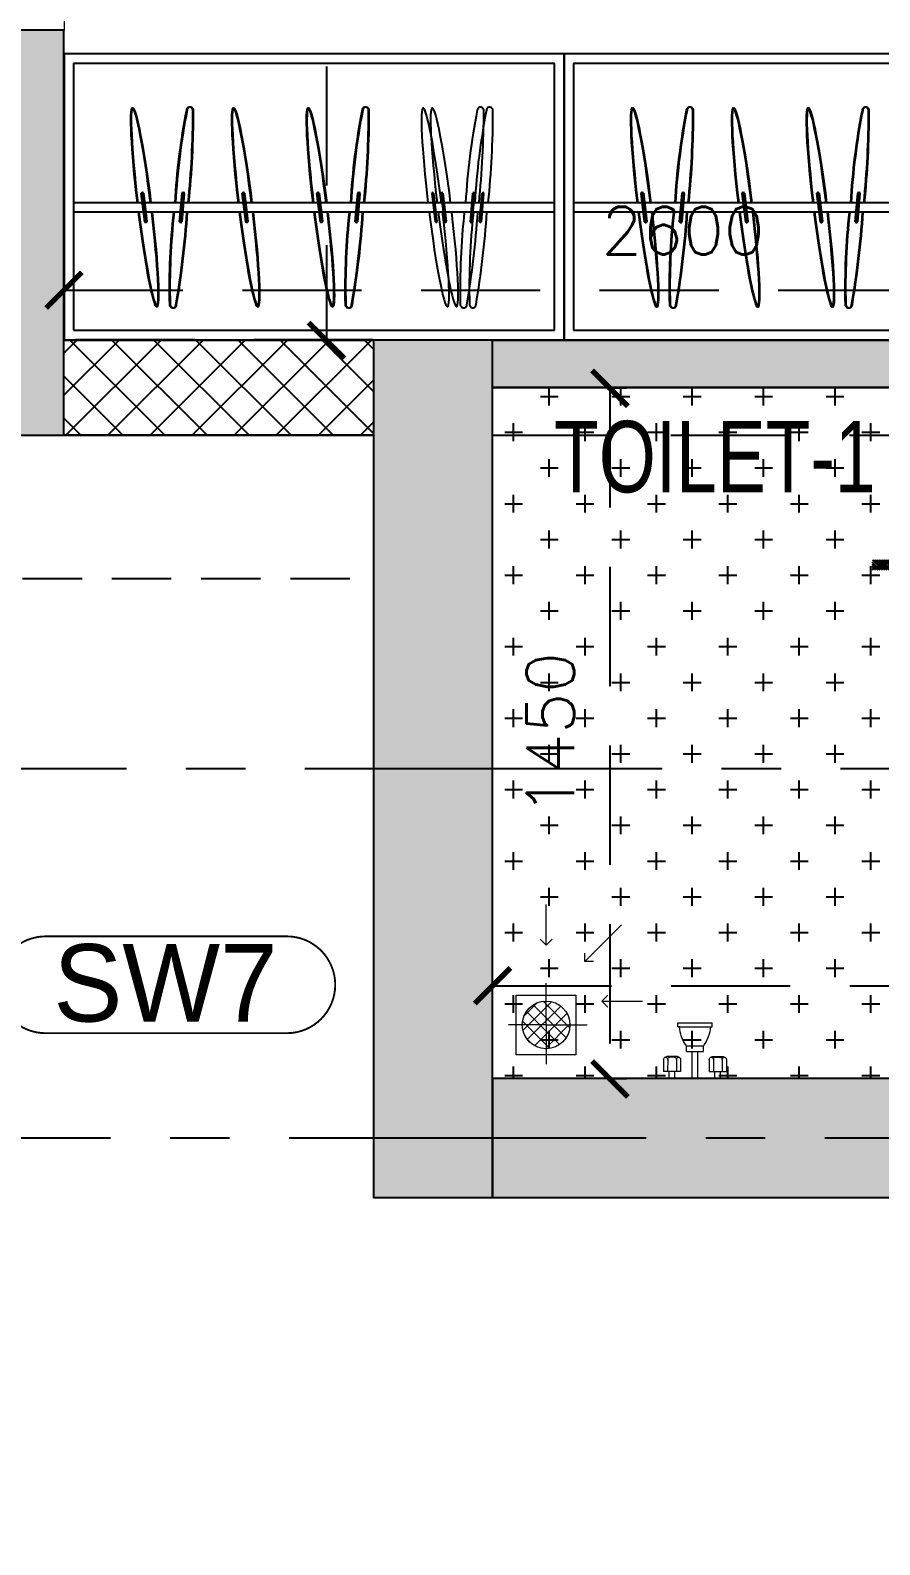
# Model space of a CAD drawing. Header units: millimetres. Extents: x 1167879 to 1231451, y -5731814 to -5645217.
# Drawn here: x 1195671 to 1197455, y -5708828 to -5705650 of the extents above; entities that cross this region are included whole.
import ezdxf

# ---------------------------------------------------------------- set-up
doc = ezdxf.new("R2010")
doc.units = ezdxf.units.MM
doc.header["$LTSCALE"] = 1000
doc.header["$MEASUREMENT"] = 0
for name, pattern in [('2BHK-A - BACK$0$AUDIT_D_120904163729-0', [0]), ('AUDIT_D_120904163729-0', [0]), ('T8(T9 IS SIMILAR) - 1st FLOOR ELEVATION$0$AUDIT_D_120904163729-0', [0]), ('T8(T9 IS SIMILAR) - 1st FLOOR ELEVATION$0$HIDDEN', [0.375, 0.25, -0.125]), ('T8(T9 IS SIMILAR) - DIMENSION & TEXTING$0$HIDDEN', [0.375, 0.25, -0.125]), ('T8(T9 IS SIMILAR)$0$$0$HIDDEN', [0.375, 0.25, -0.125]), ('T8_REFUGE COLUMNS$0$CENTER2', [1.125, 0.75, -0.125, 0.125, -0.125])]:
    doc.linetypes.add(name, pattern=pattern)
doc.layers.get('0').update_dxf_attribs({"linetype": 'AUDIT_D_120904163729-0'})
for name, color, linetype in [('2BHK-A - BACK$0$2BHK-A - FRONT$0$a-furniture', 8, 'Continuous'), ('2BHK-A - BACK$0$A-HATCH -160', 251, '2BHK-A - BACK$0$AUDIT_D_120904163729-0'), ('2BHK-A - BACK$0$a-tile drop', 3, 'Continuous'), ('2BHK-A - BACK$0$A-TOI SUNK 50MM', 8, 'Continuous'), ('2BHK-A - BACK$0$APT PLANS-typ$0$TILEDROP', 3, 'Continuous'), ('A_dim', 1, 'Continuous'), ('T8(T9 IS SIMILAR) - 1st FLOOR ELEVATION$0$A-WALL-FEATURES', 6, 'T8(T9 IS SIMILAR) - 1st FLOOR ELEVATION$0$AUDIT_D_120904163729-0'), ('T8(T9 IS SIMILAR) - DIMENSION & TEXTING$0$A-DIMENSIONS', 2, 'T8(T9 IS SIMILAR) - DIMENSION & TEXTING$0$HIDDEN'), ('T8(T9 IS SIMILAR)$0$$6$a-beam 2', 50, 'Continuous'), ('T8(T9 IS SIMILAR)$0$S-BEAM', 20, 'T8(T9 IS SIMILAR)$0$$0$HIDDEN'), ('T8_REFUGE COLUMNS$0$A-CENTERLINE', 193, 'T8_REFUGE COLUMNS$0$CENTER2'), ('T8_REFUGE COLUMNS$0$A-RCC COLS', 3, 'Continuous'), ('T8_TYPICAL COLUMNS$0$A-RCC COLS', 3, 'Continuous')]:
    doc.layers.add(name, color=color, linetype=linetype)
for name, color, linetype, lineweight in [('2BHK-A - BACK$0$a-TOI-fixtures', 251, 'Continuous', 0), ('2BHK-A - BACK$0$A-WALL- 160', 6, 'Continuous', 30), ('2BHK-A - BACK$0$Window', 4, 'Continuous', 20), ('T8(T9 IS SIMILAR) - DIMENSION & TEXTING$0$a-Text', 4, 'Continuous', 0), ('T8(T9 IS SIMILAR)$0$D&W', 8, 'Continuous', 25), ('T8_REFUGE COLUMNS$0$A-COLUMN NO size reduce', 81, 'Continuous', 25)]:
    doc.layers.add(name, color=color, linetype=linetype, lineweight=lineweight)
doc.layers.add('T8_REFUGE COLUMNS$0$COL-HATCH', color=7, linetype='Continuous', lineweight=25, true_color=0xa3a3a3)
doc.styles.add('2BHK-A - BACK$0$Romans 1', font='romans.shx', dxfattribs={"height": 100})
doc.styles.add('T8(T9 IS SIMILAR) - DIMENSION & TEXTING$0$ARIAL ARROW', font='swisscl.ttf')
doc.styles.add('T8(T9 IS SIMILAR) - DIMENSION & TEXTING$0$Romans 1', font='romans.shx', dxfattribs={"height": 100})
doc.styles.add('T8_REFUGE COLUMNS$0$STANDARD', font='GOTHIC.TTF')
doc.dimstyles.new('2BHK-A - BACK$0$ALPINE S', dxfattribs={"dimscale": 0, "dimtxt": 100, "dimasz": 75, "dimexe": 0, "dimexo": 0, "dimgap": 75, "dimtad": 1, "dimdec": 0, "dimzin": 0, "dimdsep": 46, "dimtxsty": '2BHK-A - BACK$0$Romans 1', "dimblk": '2BHK-A - BACK$0$_ArchTick', "dimcen": 0.09, "dimclrd": 256, "dimclre": 256, "dimclrt": 7, "dimadec": 0, "dimazin": 0, "dimtfac": 1, "dimtdec": 0, "dimtofl": 0, "dimtmove": 1, "dimatfit": 0, "dimldrblk": '2BHK-A - BACK$0$_Open90', "dimfxl": 1, "dimtolj": 1, "dimtzin": 0, "dimarcsym": 0})
doc.dimstyles.new('T8(T9 IS SIMILAR) - DIMENSION & TEXTING$0$ALPINE S', dxfattribs={"dimscale": 0, "dimtxt": 100, "dimasz": 75, "dimexe": 0, "dimexo": 0, "dimgap": 75, "dimtad": 1, "dimdec": 0, "dimzin": 0, "dimdsep": 46, "dimtxsty": 'T8(T9 IS SIMILAR) - DIMENSION & TEXTING$0$Romans 1', "dimblk": 'T8(T9 IS SIMILAR) - DIMENSION & TEXTING$0$_ArchTick', "dimcen": 0.09, "dimclrd": 256, "dimclre": 256, "dimclrt": 7, "dimadec": 0, "dimazin": 0, "dimtfac": 1, "dimtdec": 0, "dimtofl": 0, "dimtmove": 1, "dimatfit": 0, "dimldrblk": 'T8(T9 IS SIMILAR) - DIMENSION & TEXTING$0$_Open90', "dimfxl": 1, "dimtolj": 1, "dimtzin": 0, "dimarcsym": 0})

# ---------------------------------------------------------------- blocks, each defined once
blk = doc.blocks.new('T8(T9 IS SIMILAR) - 1st FLOOR ELEVATION')
at = {"layer": 'T8(T9 IS SIMILAR) - 1st FLOOR ELEVATION$0$A-WALL-FEATURES', "color": 2, "linetype": 'T8(T9 IS SIMILAR) - 1st FLOOR ELEVATION$0$HIDDEN', "ltscale": 0.5}
blk.add_lwpolyline([(1199140.6, -5701589.7), (1195092.6, -5701589.7), (1195092.6, -5706800.3), (1196392.3, -5706800.3)], dxfattribs=at)
blk = doc.blocks.new('T8(T9 IS SIMILAR) - DIMENSION & TEXTING$0$_ArchTick')
at = {"color": 0, "linetype": 'ByBlock', "const_width": 0.15}
blk.add_lwpolyline([(-0.5, -0.5), (0.5, 0.5)], dxfattribs=at)
blk = doc.blocks.new('*D492')
at = {"layer": 'T8(T9 IS SIMILAR) - DIMENSION & TEXTING$0$A-DIMENSIONS', "linetype": 'T8(T9 IS SIMILAR) - DIMENSION & TEXTING$0$HIDDEN', "lineweight": -2, "transparency": 16777216}
for p, q in [((1196642.3, -5707850.9), (1196642.3, -5707655.2)), ((1199092.3, -5707851.3), (1199092.3, -5707655.2))]:
    blk.add_line(p, q, dxfattribs=at)
at = {"layer": 'T8(T9 IS SIMILAR) - DIMENSION & TEXTING$0$A-DIMENSIONS', "lineweight": -2, "transparency": 16777216}
blk.add_line((1196642.3, -5707655.2), (1199092.3, -5707655.2), dxfattribs=at)
at = {"layer": 'T8(T9 IS SIMILAR) - DIMENSION & TEXTING$0$A-DIMENSIONS', "linetype": 'ByBlock', "lineweight": -2, "transparency": 16777216, "xscale": 75, "yscale": 75, "zscale": 75, "rotation": 180}
blk.add_blockref('T8(T9 IS SIMILAR) - DIMENSION & TEXTING$0$_ArchTick', (1196642.3, -5707655.2), dxfattribs=at)
at = {"layer": 'T8(T9 IS SIMILAR) - DIMENSION & TEXTING$0$A-DIMENSIONS', "linetype": 'ByBlock', "lineweight": -2, "transparency": 16777216, "xscale": 75, "yscale": 75, "zscale": 75}
blk.add_blockref('T8(T9 IS SIMILAR) - DIMENSION & TEXTING$0$_ArchTick', (1199092.3, -5707655.2), dxfattribs=at)
at = {"layer": 'T8(T9 IS SIMILAR) - DIMENSION & TEXTING$0$A-DIMENSIONS', "color": 7, "linetype": 'ByBlock', "transparency": 16777216, "insert": (1197867.3, -5707530.2), "char_height": 100, "attachment_point": 5, "style": 'T8(T9 IS SIMILAR) - DIMENSION & TEXTING$0$Romans 1'}
blk.add_mtext('\\A1;2450', dxfattribs=at)
blk = doc.blocks.new('T8(T9 IS SIMILAR) - DIMENSION & TEXTING$0$_Open90')
at = {"color": 0, "linetype": 'ByBlock', "lineweight": -2}
for p, q in [((-0.5, 0.5), (0, 0)), ((0, 0), (-1, 0)), ((0, 0), (-0.5, -0.5))]:
    blk.add_line(p, q, dxfattribs=at)
blk = doc.blocks.new('*D493')
at = {"layer": 'T8(T9 IS SIMILAR) - DIMENSION & TEXTING$0$A-DIMENSIONS', "linetype": 'T8(T9 IS SIMILAR) - DIMENSION & TEXTING$0$HIDDEN', "lineweight": -2, "transparency": 16777216}
for p, q in [((1196923.3, -5706401.3), (1196888.8, -5706401.3)), ((1196923.3, -5707850.9), (1196888.8, -5707850.9))]:
    blk.add_line(p, q, dxfattribs=at)
at = {"layer": 'T8(T9 IS SIMILAR) - DIMENSION & TEXTING$0$A-DIMENSIONS', "lineweight": -2, "transparency": 16777216}
blk.add_line((1196888.8, -5706401.3), (1196888.8, -5707850.9), dxfattribs=at)
at = {"layer": 'T8(T9 IS SIMILAR) - DIMENSION & TEXTING$0$A-DIMENSIONS', "linetype": 'ByBlock', "lineweight": -2, "transparency": 16777216, "xscale": 75, "yscale": 75, "zscale": 75}
for p, rotation in [((1196888.8, -5706401.3), 90), ((1196888.8, -5707850.9), 270)]:
    blk.add_blockref('T8(T9 IS SIMILAR) - DIMENSION & TEXTING$0$_ArchTick', p, dxfattribs=dict(at, rotation=rotation))
at = {"layer": 'T8(T9 IS SIMILAR) - DIMENSION & TEXTING$0$A-DIMENSIONS', "color": 7, "linetype": 'ByBlock', "transparency": 16777216, "insert": (1196763.8, -5707126.1), "char_height": 100, "attachment_point": 5, "rotation": 90, "style": 'T8(T9 IS SIMILAR) - DIMENSION & TEXTING$0$Romans 1'}
blk.add_mtext('\\A1;1450', dxfattribs=at)
blk = doc.blocks.new('*D497')
at = {"layer": 'T8(T9 IS SIMILAR) - DIMENSION & TEXTING$0$A-DIMENSIONS', "linetype": 'T8(T9 IS SIMILAR) - DIMENSION & TEXTING$0$HIDDEN', "lineweight": -2, "transparency": 16777216}
for p, q in [((1196320.7, -5702350.7), (1196293.4, -5702350.7)), ((1196392.3, -5706300.9), (1196293.4, -5706300.9))]:
    blk.add_line(p, q, dxfattribs=at)
at = {"layer": 'T8(T9 IS SIMILAR) - DIMENSION & TEXTING$0$A-DIMENSIONS', "lineweight": -2, "transparency": 16777216}
blk.add_line((1196293.4, -5702350.7), (1196293.4, -5706300.9), dxfattribs=at)
at = {"layer": 'T8(T9 IS SIMILAR) - DIMENSION & TEXTING$0$A-DIMENSIONS', "linetype": 'ByBlock', "lineweight": -2, "transparency": 16777216, "xscale": 75, "yscale": 75, "zscale": 75}
for p, rotation in [((1196293.4, -5702350.7), 90), ((1196293.4, -5706300.9), 270)]:
    blk.add_blockref('T8(T9 IS SIMILAR) - DIMENSION & TEXTING$0$_ArchTick', p, dxfattribs=dict(at, rotation=rotation))
at = {"layer": 'T8(T9 IS SIMILAR) - DIMENSION & TEXTING$0$A-DIMENSIONS', "color": 7, "linetype": 'ByBlock', "transparency": 16777216, "insert": (1196168.4, -5704325.8), "char_height": 100, "attachment_point": 5, "rotation": 90, "style": 'T8(T9 IS SIMILAR) - DIMENSION & TEXTING$0$Romans 1'}
blk.add_mtext('\\A1;3950', dxfattribs=at)
blk = doc.blocks.new('*D498')
at = {"layer": 'T8(T9 IS SIMILAR) - DIMENSION & TEXTING$0$A-DIMENSIONS', "linetype": 'T8(T9 IS SIMILAR) - DIMENSION & TEXTING$0$HIDDEN', "lineweight": -2, "transparency": 16777216}
for p, q in [((1195742.1, -5706300.9), (1195742.1, -5706195.4)), ((1198342.3, -5706301.3), (1198342.3, -5706195.4))]:
    blk.add_line(p, q, dxfattribs=at)
at = {"layer": 'T8(T9 IS SIMILAR) - DIMENSION & TEXTING$0$A-DIMENSIONS', "lineweight": -2, "transparency": 16777216}
blk.add_line((1195742.1, -5706195.4), (1198342.3, -5706195.4), dxfattribs=at)
at = {"layer": 'T8(T9 IS SIMILAR) - DIMENSION & TEXTING$0$A-DIMENSIONS', "linetype": 'ByBlock', "lineweight": -2, "transparency": 16777216, "xscale": 75, "yscale": 75, "zscale": 75, "rotation": 180}
blk.add_blockref('T8(T9 IS SIMILAR) - DIMENSION & TEXTING$0$_ArchTick', (1195742.1, -5706195.4), dxfattribs=at)
at = {"layer": 'T8(T9 IS SIMILAR) - DIMENSION & TEXTING$0$A-DIMENSIONS', "linetype": 'ByBlock', "lineweight": -2, "transparency": 16777216, "xscale": 75, "yscale": 75, "zscale": 75}
blk.add_blockref('T8(T9 IS SIMILAR) - DIMENSION & TEXTING$0$_ArchTick', (1198342.3, -5706195.4), dxfattribs=at)
at = {"layer": 'T8(T9 IS SIMILAR) - DIMENSION & TEXTING$0$A-DIMENSIONS', "color": 7, "linetype": 'ByBlock', "transparency": 16777216, "insert": (1197042.2, -5706070.4), "char_height": 100, "attachment_point": 5, "style": 'T8(T9 IS SIMILAR) - DIMENSION & TEXTING$0$Romans 1'}
blk.add_mtext('\\A1;2600', dxfattribs=at)
blk = doc.blocks.new('T8_REFUGE COLUMNS')
at = {"layer": 'T8_REFUGE COLUMNS$0$COL-HATCH', "linetype": 'ByBlock'}
h = blk.add_hatch(color=256, dxfattribs=at)
h.dxf.hatch_style = 1
h.paths.add_polyline_path([(1195742.1, -5705649.9), (1195392.1, -5705649.9), (1195392.1, -5706499.9), (1195742.1, -5706499.9)])
h = blk.add_hatch(color=256, dxfattribs=at)
h.dxf.hatch_style = 1
h.paths.add_polyline_path([(1196642.1, -5706299.9), (1196392.1, -5706299.9), (1196392.1, -5708099.9), (1196642.1, -5708099.9)])
h = blk.add_hatch(color=256, dxfattribs=at)
h.dxf.hatch_style = 1
h.paths.add_polyline_path([(1196642.1, -5708099.9), (1199252.1, -5708099.9), (1199252.1, -5707849.9), (1196642.1, -5707849.9)])
at = {"layer": 'T8_REFUGE COLUMNS$0$A-CENTERLINE'}
for p, q in [((1217248.2, -5707199.9), (1182156.9, -5707199.9)), ((1217215, -5707974.9), (1182156.9, -5707974.9))]:
    blk.add_line(p, q, dxfattribs=at)
at = {"layer": 'T8_REFUGE COLUMNS$0$A-COLUMN NO size reduce', "linetype": 'ByBlock', "const_width": 3.9}
blk.add_lwpolyline([(1195703.5, -5707754.8, -1), (1195703.5, -5707551.6), (1196210.2, -5707551.6, -1), (1196210.2, -5707754.8)], format="xyb", close=True, dxfattribs=at)
at = {"layer": 'T8_REFUGE COLUMNS$0$A-RCC COLS', "linetype": 'ByBlock'}
for points in [[(1195742.1, -5705649.9), (1195392.1, -5705649.9), (1195392.1, -5706499.9), (1195742.1, -5706499.9)], [(1196642.1, -5706299.9), (1196392.1, -5706299.9), (1196392.1, -5708099.9), (1196642.1, -5708099.9)], [(1196642.1, -5708099.9), (1199252.1, -5708099.9), (1199252.1, -5707849.9), (1196642.1, -5707849.9)]]:
    blk.add_lwpolyline(points, close=True, dxfattribs=at)
at = {"layer": 'T8_REFUGE COLUMNS$0$A-COLUMN NO size reduce', "linetype": 'ByBlock', "insert": (1195719.8, -5707567.9), "char_height": 162.5, "attachment_point": 1, "style": 'T8_REFUGE COLUMNS$0$STANDARD'}
blk.add_mtext_dynamic_manual_height_columns('SW7', width=444.685, gutter_width=500, heights=[0], dxfattribs=at)
blk = doc.blocks.new('T8_TYPICAL COLUMNS')
at = {"layer": 'T8_TYPICAL COLUMNS$0$A-RCC COLS', "linetype": 'ByBlock'}
blk.add_blockref('T8_REFUGE COLUMNS', (0, 0), dxfattribs=at)
blk = doc.blocks.new('2BHK-A - BACK$0$Type-A-First Floor Plan-bottom-up$0$FLOOR TRAP-flat-6')
at = {"layer": '2BHK-A - BACK$0$a-TOI-fixtures'}
h = blk.add_hatch(dxfattribs=at)
h.set_pattern_fill('ACET-2D-_USER', color=256, scale=20, angle=45, style=0, double=1, pattern_type=0)
h.set_pattern_definition([(45, (-789896.981, 5385770.066), (-14.142135624, 14.142135624), []), (135, (-789896.981, 5385770.066), (-14.142135624, -14.142135624), [])])
edge = h.paths.add_edge_path()
edge.add_arc((150, 150), 50, 0, 360)
for q in [(150, 228.6), (67.6, 150), (237.4, 150), (150, 63.6)]:
    blk.add_line((150, 150), q, dxfattribs=at)
blk.add_lwpolyline([(87.5, 212.5), (212.5, 212.5), (212.5, 87.5), (87.5, 87.5)], close=True, dxfattribs=at)
blk.add_circle((150, 150), 50, dxfattribs=at)
blk = doc.blocks.new('2BHK-A - BACK$0$SH-flat-2')
at = {"color": 0}
for p, q in [((14.6, 30), (14.7, 66)), ((39.9, 65.9), (14.7, 66)), ((0.1, 54), (14.6, 54)), ((0.1, 42), (14.6, 42)), ((39.7, 38.7), (14.5, 38.7)), ((39.8, 57.2), (14.6, 57.2)), ((43.4, 31.6), (44.7, 33.1)), ((44.6, 43), (44.6, 52.2)), ((45.9, 36.2), (45.9, 59)), ((108.4, -32.8), (108.5, 32.4)), ((108.5, 35.8), (116.3, 35.8)), ((108.5, 32.4), (108.5, 35.8)), ((116.2, -36.2), (116.3, 35.8)), ((0, -6), (0, 6)), ((0, 6), (56.3, 5.9)), ((39.8, 29.9), (14.6, 30)), ((56.2, -18.1), (56.3, 17.9)), ((56.3, 17.9), (68.3, 17.9)), ((68.2, -18.1), (68.3, 17.9)), ((0, -6), (56.3, -6.1)), ((14.5, -30), (14.4, -66)), ((39.7, -30.1), (14.5, -30)), ((43.3, -31.7), (44.6, -33.3)), ((56.2, -18.1), (68.2, -18.1)), ((-0.1, -42), (14.4, -42)), ((-0.1, -54), (14.4, -54)), ((39.5, -57.3), (14.3, -57.3)), ((39.6, -38.8), (14.4, -38.8)), ((44.4, -43.2), (44.4, -52.4)), ((45.7, -36.4), (45.7, -59.2)), ((108.4, -32.8), (108.4, -36.2)), ((108.4, -36.2), (116.2, -36.2)), ((39.6, -66.1), (14.4, -66))]:
    blk.add_line(p, q, dxfattribs=at)
for centre, radius, start, end in [((39.9, 61.1), 4.8, 359.8776, 89.8776), ((39.8, 43.5), 4.8, 269.8776, 359.8776), ((39.7, 33.9), 4.8, 359.8776, 89.8776), ((39.8, 62), 4.8, 269.8776, 359.8776), ((39.8, 52.2), 4.8, 359.8776, 89.8776), ((39.8, 34.7), 4.8, 269.8776, 359.8776), ((41.1, 59), 4.8, 359.8776, 46.4449), ((41.1, 36.2), 4.8, 319.2258, 359.8776), ((114.8, -47.9), 80.5, 94.4595, 125.2375), ((39.7, -34.9), 4.8, 359.8776, 89.8776), ((115, 47.4), 80.5, 234.5177, 265.2957), ((39.5, -52.4), 4.8, 269.8776, 359.8776), ((39.5, -62.1), 4.8, 359.8776, 89.8776), ((39.6, -34), 4.8, 269.8776, 359.8776), ((39.6, -43.6), 4.8, 359.8776, 89.8776), ((39.6, -61.3), 4.8, 269.8776, 359.8776), ((40.9, -59.2), 4.8, 313.3103, 359.8776), ((40.9, -36.4), 4.8, 359.8776, 40.5294)]:
    blk.add_arc(centre, radius, start, end, dxfattribs=at)
blk = doc.blocks.new('2BHK-A - BACK$0$TILE DROP -x')
at = {"layer": '2BHK-A - BACK$0$APT PLANS-typ$0$TILEDROP'}
h = blk.add_hatch(dxfattribs=at)
h.set_pattern_fill('ACET-2D-ANSI31', color=8, scale=27, angle=90, style=0)
h.set_pattern_definition([(135, (583590.9237, -2384968.1492), (-2.3864853865, -2.3864853865), [])])
h.paths.add_polyline_path([(-58303, -19205.9), (-58303, -19151.2), (-58284.2, -19151.2), (-58284.2, -19205.9)])
edge = h.paths.add_edge_path()
edge.add_line((-58303, -19258.5), (-58323.9, -19258.5))
edge.add_line((-58303, -19205.9), (-58303, -19258.5))
edge.add_line((-58323.7, -19205.9), (-58303, -19205.9))
edge.add_line((-58323.7, -19258.5), (-58323.7, -19205.9))
at = {"layer": '2BHK-A - BACK$0$APT PLANS-typ$0$TILEDROP', "color": 1}
blk.add_line((-58252, -19205.9), (-58336, -19205.9), dxfattribs=at)
at = {"layer": '2BHK-A - BACK$0$APT PLANS-typ$0$TILEDROP', "color": 20, "const_width": 3}
for points in [[(-58284.2, -19205.9), (-58284.2, -19151.2)], [(-58303, -19258.5), (-58303, -19205.9)], [(-58303, -19205.9), (-58284.2, -19205.9)]]:
    blk.add_lwpolyline(points, dxfattribs=at)
blk = doc.blocks.new('2BHK-A - BACK$0$2BHK-A - FRONT$0$A$C6E931037')
at = {"color": 0, "linetype": 'ByBlock'}
for p, q in [((1050, 600), (0, 600)), ((0, 600), (0, 0)), ((1030, 580), (20, 580)), ((20, 580), (20, 20)), ((1030, 20), (1030, 580)), ((1050, 0), (1050, 600)), ((1029, 287.5), (19, 287.5)), ((169.2, 247.5), (161.9, 307.1)), ((170.8, 247.5), (163.5, 307.1)), ((164.9, 307.5), (172.2, 247.9)), ((166.5, 307.5), (173.8, 247.9)), ((242.4, 247.6), (247.7, 307.4)), ((244, 247.6), (249.2, 307.4)), ((250.7, 307.1), (245.4, 247.4)), ((252.2, 307.1), (247, 247.4)), ((381.4, 247.5), (374, 307.1)), ((374, 307.1), (374, 307.1)), ((382.9, 247.5), (375.6, 307.1)), ((375.6, 307.1), (375.6, 307.1)), ((377, 307.5), (377, 307.5)), ((377, 307.5), (384.3, 247.9)), ((378.6, 307.5), (378.6, 307.5)), ((378.6, 307.5), (385.9, 247.9)), ((538.2, 247.5), (530.9, 307.1)), ((539.8, 247.5), (532.4, 307.1)), ((533.9, 307.5), (541.2, 247.9)), ((535.4, 307.5), (542.7, 247.9)), ((611.4, 247.6), (616.6, 307.4)), ((612.9, 247.6), (618.2, 307.4)), ((619.6, 307.1), (614.4, 247.4)), ((621.2, 307.1), (615.9, 247.4)), ((780.2, 247.5), (772.9, 307.1)), ((775.8, 307.5), (783.1, 247.9)), ((799.4, 247.5), (792.1, 307.1)), ((795.1, 307.5), (802.4, 247.9)), ((853.4, 247.6), (858.6, 307.4)), ((861.6, 307.1), (856.3, 247.4)), ((872.6, 247.6), (877.8, 307.4)), ((880.8, 307.1), (875.6, 247.4)), ((1030, 267.5), (20, 267.5)), ((381.4, 247.5), (381.4, 247.5)), ((382.9, 247.5), (382.9, 247.5)), ((384.3, 247.9), (384.3, 247.9)), ((385.9, 247.9), (385.9, 247.9)), ((0, 0), (1050, 0)), ((20, 20), (1030, 20))]:
    blk.add_line(p, q, dxfattribs=at)
for centre, radius, start, end in [((1679.1, 203.5), 1449.3, 168.9432, 176.6792), ((1680.7, 203.5), 1449.3, 168.9432, 176.6792), ((263.6, 481.1), 6.91, 353.3258, 176.6742), ((265.2, 481.1), 6.91, 353.3258, 176.6742), ((-1659.6, 483.1), 1930.1, 354.1834, 359.9166), ((-1658.1, 483.1), 1930.1, 354.1834, 359.9166), ((2048.1, 203.5), 1449.3, 168.9432, 176.6792), ((2049.6, 203.5), 1449.3, 168.9432, 176.6792), ((632.6, 481.1), 6.91, 353.3258, 176.6742), ((634.1, 481.1), 6.91, 353.3258, 176.6742), ((-1290.6, 483.1), 1930.1, 354.1834, 359.9166), ((-1289.1, 483.1), 1930.1, 354.1834, 359.9166), ((2290, 203.5), 1449.3, 168.9432, 176.6792), ((2309.3, 203.5), 1449.3, 168.9432, 176.6792), ((874.5, 481.1), 6.91, 353.3258, 176.6742), ((-1048.7, 483.1), 1930.1, 354.1834, 359.9166), ((893.8, 481.1), 6.91, 353.3258, 176.6742), ((-1029.4, 483.1), 1930.1, 354.1834, 359.9166), ((163.4, 307.3), 1.5, 7, 187), ((165, 307.3), 1.5, 7, 187), ((249.2, 307.3), 1.5, 355, 175), ((250.7, 307.3), 1.5, 355, 175), ((375.5, 307.3), 1.5, 7, 187), ((377.1, 307.3), 1.5, 7, 187), ((532.4, 307.3), 1.5, 7, 187), ((533.9, 307.3), 1.5, 7, 187), ((618.1, 307.3), 1.5, 355, 175), ((619.7, 307.3), 1.5, 355, 175), ((774.3, 307.3), 1.5, 7, 187), ((793.6, 307.3), 1.5, 7, 187), ((860.1, 307.3), 1.5, 355, 175), ((879.3, 307.3), 1.5, 355, 175), ((1671.5, 107.8), 1450.8, 173.6789, 181.3108), ((1673.1, 107.8), 1450.8, 173.6789, 181.3108), ((-1666, 397), 1928.2, 350.3383, 356.1495), ((-1664.5, 397), 1928.2, 350.3383, 356.1495), ((2040.5, 107.8), 1450.8, 173.6789, 181.3108), ((2042, 107.8), 1450.8, 173.6789, 181.3108), ((-1297, 397), 1928.2, 350.3383, 356.1495), ((-1295.5, 397), 1928.2, 350.3383, 356.1495), ((2282.4, 107.8), 1450.8, 173.6789, 181.3108), ((-1055.1, 397), 1928.2, 350.3383, 356.1495), ((2301.7, 107.8), 1450.8, 173.6789, 181.3108), ((-1035.8, 397), 1928.2, 350.3383, 356.1495), ((170.7, 247.7), 1.5, 187, 7), ((172.3, 247.7), 1.5, 187, 7), ((243.9, 247.5), 1.5, 175, 355), ((245.5, 247.5), 1.5, 175, 355), ((382.8, 247.7), 1.5, 187, 7), ((384.4, 247.7), 1.5, 187, 7), ((539.7, 247.7), 1.5, 187, 7), ((541.2, 247.7), 1.5, 187, 7), ((612.9, 247.5), 1.5, 175, 355), ((614.4, 247.5), 1.5, 175, 355), ((781.7, 247.7), 1.5, 187, 7), ((800.9, 247.7), 1.5, 187, 7), ((854.8, 247.5), 1.5, 175, 355), ((874.1, 247.5), 1.5, 175, 355), ((228, 73.8), 6.91, 173.3258, 356.6742), ((229.5, 73.8), 6.91, 173.3258, 356.6742), ((596.9, 73.8), 6.91, 173.3258, 356.6742), ((598.5, 73.8), 6.91, 173.3258, 356.6742), ((838.9, 73.8), 6.91, 173.3258, 356.6742), ((858.1, 73.8), 6.91, 173.3258, 356.6742)]:
    blk.add_arc(centre, radius, start, end, dxfattribs=at)
for centre, start_param, end_param in [((169.2, 272.7), -1.509644, 1.493508), ((170.7, 272.7), -1.509644, 1.493508), ((381.3, 272.7), -1.509644, 1.493508), ((382.8, 272.7), -1.509644, 1.493508), ((538.1, 272.7), -1.509644, 1.493508), ((539.7, 272.7), -1.509644, 1.493508), ((780.1, 272.7), -1.509644, 1.493508), ((799.3, 272.7), -1.509644, 1.493508), ((168, 282.7), 1.633749, 4.633301), ((169.5, 282.7), 1.633749, 4.633301), ((380.1, 282.7), 1.633749, 4.633301), ((381.6, 282.7), 1.633749, 4.633301), ((536.9, 282.7), 1.633749, 4.633301), ((538.5, 282.7), 1.633749, 4.633301), ((778.9, 282.7), 1.633749, 4.633301), ((798.1, 282.7), 1.633749, 4.633301)]:
    blk.add_ellipse(centre, major_axis=(-26.2, 213.6), ratio=0.065707, start_param=start_param, end_param=end_param, dxfattribs=at)
blk = doc.blocks.new('2BHK-A - BACK$0$_ArchTick')
at = {"color": 0, "linetype": 'ByBlock', "const_width": 0.15}
blk.add_lwpolyline([(-0.5, -0.5), (0.5, 0.5)], dxfattribs=at)
blk = doc.blocks.new('2BHK-A - BACK$0$_Open90')
at = {"color": 0, "linetype": 'ByBlock', "lineweight": -2}
for p, q in [((0, 0), (-1, 0)), ((-0.5, 0.5), (0, 0)), ((0, 0), (-0.5, -0.5))]:
    blk.add_line(p, q, dxfattribs=at)
blk = doc.blocks.new('T8(T9 IS SIMILAR) - DIMENSION & TEXTING')
at = {"layer": 'T8(T9 IS SIMILAR) - DIMENSION & TEXTING$0$a-Text', "style": 'T8(T9 IS SIMILAR) - DIMENSION & TEXTING$0$ARIAL ARROW'}
blk.add_text('TOILET-1', height=150, dxfattribs=at).set_placement((1196771.4, -5706619.6))
at = {"layer": 'T8(T9 IS SIMILAR) - DIMENSION & TEXTING$0$A-DIMENSIONS', "linetype": 'ByBlock'}
for base, p1, p2, picture, middle in [((1196293.4, -5706300.9), (1196320.7, -5702350.7), (1196392.3, -5706300.9, -0.7), '*D497', (1196168.4, -5704325.8)), ((1196888.8, -5707850.9), (1196923.3, -5706401.3), (1196923.3, -5707850.9), '*D493', (1196763.8, -5707126.1))]:
    dim = blk.add_linear_dim(base=base, p1=p1, p2=p2, angle=270, dimstyle='T8(T9 IS SIMILAR) - DIMENSION & TEXTING$0$ALPINE S', override={"dimscale": 1, "dimfxl": 5, "dimarcsym": 1}, dxfattribs=at)
    dim.commit()
    dim.dimension.update_dxf_attribs({"geometry": picture, "text_midpoint": middle})
for base, p1, p2, picture, middle in [((1198342.3, -5706195.4), (1195742.1, -5706300.9), (1198342.3, -5706301.3), '*D498', (1197042.2, -5706070.4)), ((1199092.3, -5707655.2), (1196642.3, -5707850.9, -0.7), (1199092.3, -5707851.3), '*D492', (1197867.3, -5707530.2))]:
    dim = blk.add_linear_dim(base=base, p1=p1, p2=p2, dimstyle='T8(T9 IS SIMILAR) - DIMENSION & TEXTING$0$ALPINE S', override={"dimscale": 1, "dimfxl": 5, "dimarcsym": 1}, dxfattribs=at)
    dim.commit()
    dim.dimension.update_dxf_attribs({"geometry": picture, "text_midpoint": middle})
blk = doc.blocks.new('2BHK-A - BACK$0$A$C1DA736AB')
at = {"color": 0, "linetype": 'ByBlock'}
for points in [[(117, 0.4, 0), (202.3, 0.4, 0)], [(81.7, -82.8, 0), (158.2, -159.9, 0)], [(0.4, -117, 0), (0.4, -202.3, 0)]]:
    blk.add_leader(points, dimstyle='2BHK-A - BACK$0$ALPINE S', override={"dimscale": 1, "dimasz": 25, "dimtad": 0, "dimfxl": 5, "dimtfill": 1, "dimarcsym": 1}, dxfattribs=at)
blk = doc.blocks.new('2BHK-A - BACK')
at = {"layer": '2BHK-A - BACK$0$A-HATCH -160', "linetype": 'ByBlock'}
h = blk.add_hatch(dxfattribs=at)
h.set_pattern_fill('ZIGZAG', color=256, scale=250)
h.set_pattern_definition([(9e-15, (-0.22, 0.45), (31.25, 31.25), [31.25, -31.25]), (90, (31.03, 0.45), (-31.25, 31.25), [31.25, -31.25])])
h.paths.add_polyline_path([(1196642.1, -5706299.9), (1198342.2, -5706299.9), (1198342.2, -5706399.9), (1196642.1, -5706399.9)])
h.paths.add_polyline_path([(1199382.6, -5705299.9), (1199382.6, -5705199.9), (1201592.2, -5705199.9), (1201592.2, -5705299.9), (1200442.1, -5705299.9), (1200442.1, -5705399.9), (1200342.1, -5705399.9), (1200342.1, -5705299.9)])
h.paths.add_polyline_path([(1200442.1, -5706399.9), (1201341.8, -5706399.9), (1201341.8, -5706299.9), (1200442.1, -5706299.9)])
h.paths.add_polyline_path([(1202091.8, -5706299.9), (1202691.8, -5706299.9), (1202691.8, -5706399.9), (1202091.8, -5706399.9)])
h.paths.add_polyline_path([(1204892.1, -5708749.5), (1204992.1, -5708749.5), (1204992.1, -5707999.9), (1204892.1, -5707999.9)])
h.paths.add_polyline_path([(1204892.1, -5709649.5), (1204992.1, -5709649.5), (1204992.1, -5710549.5), (1204892.1, -5710549.5)])
h.paths.add_polyline_path([(1200142, -5708600.5), (1200257, -5708600.5), (1200257.1, -5708700.5), (1200042, -5708700.5), (1200042, -5708099.9), (1200142, -5708099.9)])
h.paths.add_polyline_path([(1202792.1, -5701189.9), (1203427.1, -5701189.9), (1203427.1, -5701089.9), (1202792.1, -5701089.9)])
h = blk.add_hatch(dxfattribs=at)
h.set_pattern_fill('ANSI37', color=256, scale=500)
h.paths.add_polyline_path([(1195742.4, -5706499.9), (1196391.8, -5706499.9), (1196391.8, -5706299.9), (1195742.4, -5706299.9)])
at = {"layer": '2BHK-A - BACK$0$A-TOI SUNK 50MM'}
h = blk.add_hatch(dxfattribs=at)
h.set_pattern_fill('CROSS', color=256, scale=300, style=0)
h.set_pattern_definition([(9e-15, (54492.616, 14881.46), (75, 75), [37.5, -112.5]), (90, (54511.366, 14862.71), (-75, 75), [37.5, -112.5])])
h.paths.add_polyline_path([(1196642.1, -5706399.9), (1199092.2, -5706399.9), (1199092.2, -5707849.9), (1196642.1, -5707849.9)])
h.paths.add_polyline_path([(1202691.8, -5706399.9), (1200442.1, -5706399.9), (1200442.1, -5707850.3), (1202692.3, -5707850.3)])
blk.add_lwpolyline([(1196642.1, -5706399.9), (1199092.2, -5706399.9), (1199092.2, -5707849.9), (1196642.1, -5707849.9)], close=True, dxfattribs=at)
at = {"layer": '2BHK-A - BACK$0$A-WALL- 160', "linetype": 'ByBlock'}
for p, q in [((1195742.1, -5706299.9), (1196391.8, -5706299.9)), ((1196642.1, -5706299.9), (1198342.2, -5706299.9)), ((1196642.1, -5706399.9), (1198342.2, -5706399.9)), ((1195742.1, -5706499.9), (1196391.8, -5706499.9))]:
    blk.add_line(p, q, dxfattribs=at)
at = {"layer": '2BHK-A - BACK$0$Window', "color": 4, "lineweight": 13, "elevation": 0}
blk.add_lwpolyline([(1195589.3, -5705650.3), (1195589.3, -5705617.3), (1195742.6, -5705617.3), (1195742.6, -5705650.3)], close=True, dxfattribs=at)
at = {"layer": '2BHK-A - BACK$0$2BHK-A - FRONT$0$a-furniture', "extrusion": (0.000159294, -0.000512155, 1)}
for p in [(1195742.4, -5706298.4, 3113), (1196792.4, -5706298.5, 3113.2)]:
    blk.add_blockref('2BHK-A - BACK$0$2BHK-A - FRONT$0$A$C6E931037', p, dxfattribs=at)
at = {"layer": '2BHK-A - BACK$0$a-tile drop', "xscale": -0.9999999999999998, "rotation": 270.0003204097974}
blk.add_blockref('2BHK-A - BACK$0$TILE DROP -x', (1216697.7, -5648459.2), dxfattribs=at)
at = {"layer": '2BHK-A - BACK$0$a-TOI-fixtures'}
for name, p, xscale, rotation in [('2BHK-A - BACK$0$A$C1DA736AB', (1196754.6, -5707687), -1, 180), ('2BHK-A - BACK$0$SH-flat-2', (1197067.2, -5707849.6, 0), -0.9999999999999941, 269.877592600283)]:
    blk.add_blockref(name, p, dxfattribs=dict(at, xscale=xscale, rotation=rotation))
at = {"layer": '2BHK-A - BACK$0$a-TOI-fixtures', "extrusion": (0, 0, -1), "xscale": -1, "zscale": -1, "rotation": 270}
blk.add_blockref('2BHK-A - BACK$0$Type-A-First Floor Plan-bottom-up$0$FLOOR TRAP-flat-6', (-1196904.6, -5707887.4), dxfattribs=at)
blk = doc.blocks.new('T8(T9 IS SIMILAR)')
at = {"layer": 'T8(T9 IS SIMILAR)$0$D&W', "linetype": 'ByBlock'}
for name in ['T8_TYPICAL COLUMNS', '2BHK-A - BACK']:
    blk.add_blockref(name, (0, 0), dxfattribs=at)
at = {"layer": 'T8(T9 IS SIMILAR)$0$$6$a-beam 2', "linetype": 'ByBlock'}
blk.add_blockref('T8(T9 IS SIMILAR) - DIMENSION & TEXTING', (0, 0), dxfattribs=at)
at = {"layer": 'T8(T9 IS SIMILAR)$0$S-BEAM'}
for p, q in [((1196391.5, -5706299.5), (1195741.2, -5706299.5, -0.1)), ((1196391.7, -5706299.4, 0.1), (1195741.4, -5706299.4)), ((1196641.7, -5706299.4), (1202691.2, -5706299.4)), ((1196391.7, -5706499.4, 0.1), (1195741.4, -5706499.4)), ((1196641.7, -5706499.4), (1202691.2, -5706499.4))]:
    blk.add_line(p, q, dxfattribs=at)

msp = doc.modelspace()

# ---------------------------------------------------------------- block references
at = {"layer": 'A_dim', "linetype": 'ByBlock'}
msp.add_blockref('T8(T9 IS SIMILAR) - 1st FLOOR ELEVATION', (0, 0), dxfattribs=at)

# ---------------------------------------------------------------- next in the draw order: block references
at = {"linetype": 'ByBlock'}
msp.add_blockref('T8(T9 IS SIMILAR) - DIMENSION & TEXTING', (0, 0), dxfattribs=at)

# ---------------------------------------------------------------- next in the draw order: block references
msp.add_blockref('T8(T9 IS SIMILAR)', (0, 0), dxfattribs=at)

doc.saveas('drawing.dxf')
